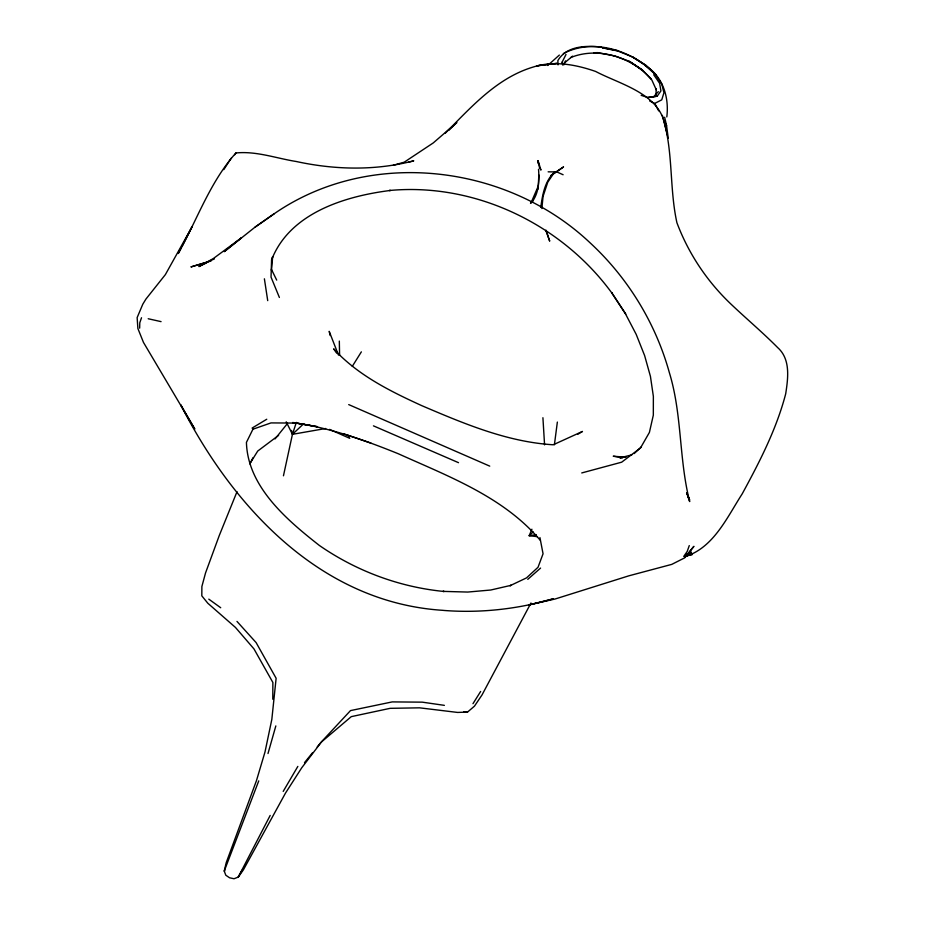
<?xml version="1.0" encoding="UTF-8"?>
<svg xmlns="http://www.w3.org/2000/svg" width="925" height="925" viewBox="0 0 925 925"><rect width="100%" height="100%" fill="white"/><g stroke="black" fill="none" stroke-linecap="round" stroke-linejoin="round"><path stroke-width="1.39" d="M272.794 699.242L272.875 682.465L253.959 648.899L235.447 627.428L207.824 603.25L201.812 595.839L201.881 586.508L205.535 572.957L219.26 535.552L237.02 491.672M656.022 95.402L656.16 88.696M139.652 328.167L139.779 322.79L141.513 317.749M271.453 270.69L272.667 256.688L271.568 259.89L271.037 277.118L279.385 297.468M531.505 202.667C539.067 193.244 539.379 180.768 538.535 169.252M538.072 189.07L538.859 174.952M541.865 208.553L543.067 196.377L547.773 182.19L554.549 172.119C544.779 180.942 542.42 194.978 540.79 207.431M554.399 444.809L557.359 422.066M283.455 475.797L292.439 434.322L296.347 422.401M267.996 753.54L275.835 725.917M689.275 545.577L687.217 551.427L683.725 556.457M258.746 780.885L224.232 871.084L225.816 875.235L229.562 877.779L234.025 878.75L238.245 877.097L243.333 869.951L285.49 793.107L301.735 767.785L322.097 741.133L350.506 710.597L392.246 701.902L422.228 702.156L444.37 705.347M563.868 64.831L565.487 60.877M531.91 529.227L529.158 535.714L537.46 536.662M531.17 202.54L538.257 186.087M271.568 259.89C289.71 213.039 344.875 196.169 390.454 190.446L389.344 190.515C475.092 182.398 561.868 224.22 612.2 293.479L611.76 292.809L625.207 313.321L636.203 334.399L644.621 355.582L650.437 376.382L653.362 396.386L653.327 415.152L649.408 432.414L640.493 447.954L621.669 462.188L581.744 472.941M540.188 540.2C503.72 496.956 448.567 476.41 398.317 453.759C364.253 439.942 329.265 427.639 292.716 422.54L317.495 426.703L296.393 423.083L271.002 422.91L252.941 429.212L246.432 442.381C247.623 486.781 287.051 520.116 319.356 545.449C356.241 571.014 399.461 587.155 444.15 591.48L442.936 591.376L467.738 592.058L490.782 590.011L511.143 585.305L509.976 585.745L526.498 577.905L538.015 567.291L543.056 553.786L539.934 537.575M250.559 462.546L257.728 451.053L278.61 435.351M249.866 463.899L252.964 457.759M562.735 64.877L562.146 62.114L566.007 54.459M180.861 248.478L178.259 253.508C197.06 219.942 210.01 181.89 235.91 152.972C256.294 150.879 276.263 158.325 296.208 161.493C334.954 169.911 375.203 170.824 413.764 160.834L408.295 162.199M182.156 245.958L191.868 227.099L165.367 274.621L145.93 299.076L142.797 304.209L137.143 317.599L137.883 328.514L143.468 342.412L194.793 429.073L180.791 404.884C233.008 507.432 321.183 602.638 442.971 610.338L444.15 610.465C480.942 613.287 518.012 609.02 553.416 598.787L529.007 604.869L555.069 599.018L628.769 575.847L671.781 564.377L684.65 557.868L693.912 546.328L685.529 556.677L687.009 554.977M270.181 815.422L238.245 877.097L242.246 870.078M530.973 602.984L482.052 694.883L474.456 706.168L467.507 712.1L457.597 712.435L419.592 707.833L390.153 708.33L351.269 716.644L320.825 742.509L317.194 746.984M283.2 791.407L297.838 766.409M352.286 366.369L361.363 351.858M472.987 703.671L480.63 691.472M223.781 169.633L231.157 158.221M234.753 154.741L235.91 152.972M641.164 95.344L647.835 97.46L657.166 96.223L660.924 90.927L659.618 83.319L653.697 74.717M601.423 47.129C586.242 45.371 566.539 45.741 557.856 60.599L558.041 64.877M275.06 438.901L287.49 423.477M304.498 762.663L312.662 752.58M653.651 96.72L658.299 91.656M530.511 203.384L533.274 200.39M445.318 133.165C471.149 107.219 496.91 77.85 533.205 67.039C553.659 60.403 575.766 64.542 595.619 71.445C620.305 84.429 658.646 93.159 664.855 124.598C672.891 156.637 669.769 190.388 676.915 222.74C688.373 253.219 706.503 280.564 729.952 303.134C745.654 318.154 762.339 332.098 777.624 347.546C790.817 359.212 788.042 378.313 785.707 393.784C776.491 429.165 759.575 461.933 742.185 493.892C727.062 517.318 713.545 548.016 684.766 556.723M448.648 130.437L456.858 122.505L433.247 142.936L404.237 162.176L393.275 165.274M533.124 531.921L529.158 535.714L536.211 534.638M303.678 423.777L292.439 434.322L286.218 421.823M634.168 453.585L641.256 446.937M559.347 55.072L547.692 65.502M527.77 579.351L540.57 568.077M563.857 63.443L572.575 56.136M687.923 496.679L689.68 501.57C678.869 459.355 682.222 414.735 669.411 372.821C655.652 323.091 627.798 277.569 589.849 242.604C506.599 164.049 369.722 147.699 274.274 213.698L255.057 227.134L224.232 251.658L241.39 237.852L213.27 258.595L198.91 266.573L206.703 262.816M255.057 227.134L274.274 213.698M577.686 434.345L582.461 431.443L553.243 444.775C507.108 441.977 463.853 423.581 421.835 405.682C389.98 391.113 357.617 375.076 333.647 348.841L336.7 353.165M266.758 419.245L252.155 428.032L252.941 429.212M649.639 100.975L654.727 103.427L661.757 99.831L663.953 92.72L661.71 83.874L655.293 74.416L645.107 65.432C662.855 76.127 669.272 97.252 666.809 116.932M686.304 554.792L691.426 552.317L686.362 554.607M686.223 554.676L691.426 552.317M214.438 258.873L207.871 261.844L190.92 266.932L211.027 260.989M224.81 870.83L224.232 871.084L226.232 862.62L256.468 780.619L265.012 751.933L271.834 719.372L276.124 678.279L256.121 642.609L236.985 621.415M563.371 53.557C590.277 39.44 623.334 48.204 646.286 65.987L632.793 57.072L617.819 51.002L602.268 47.776L617.854 50.655M570.644 57.558C598.209 46.354 631.821 57.188 651.142 78.96M631.821 454.869L619.831 457.887L622.525 457.944M685.633 555.89L692.432 554.422L685.471 556.006M325.681 428.506L292.439 434.322L291.491 430.403M647.835 97.46L657.166 96.223M593.642 52.737L597.643 52.633L613.807 55.766M548.143 171.83L556.827 171.923L563.117 174.744M463.656 711.811L467.507 712.1M625.982 457.262L613.24 456.21L620.34 457.366M148.197 318.743L161.066 321.634M343.869 433.871L370.96 443.121M614.061 55.673L629.058 61.223M373.434 425.847L458.511 462.673M348.713 404.595L489.741 466.131M329.578 429.385L349.743 438.323L347.418 434.808M632.793 57.072L646.055 65.305L656.415 75.168M641.753 69.629L629.405 61.328L642.308 69.895L651.836 79.989L656.276 89.794M208.796 599.146L220.717 607.748M611.76 292.809L625.774 314.118M654.727 103.427L658.681 110.861M663.953 120.782L666.59 125.742L668.266 138.322L662.358 115.394M271.441 269.36L276.702 280.113M338.469 355.073L329.196 331.335L330.156 335.509M545.819 230.383L549.693 241.148L546.108 230.279M538.061 160.707L540.963 170.096L539.356 167.159L538.061 160.707L538.211 163.552M562.146 62.114L562.851 64.727M664.647 117.244L666.59 125.742M264.388 278.807L267.718 300.637M542.917 417.718L544.571 444.867M339.325 341.094L339.591 355.165M563.475 166.974L551.138 175.38L563.475 166.974M554.873 63.605L536.697 65.837L557.035 63.362L554.873 63.605M689.587 499.893L686.604 492.944L689.587 499.893"/></g></svg>
